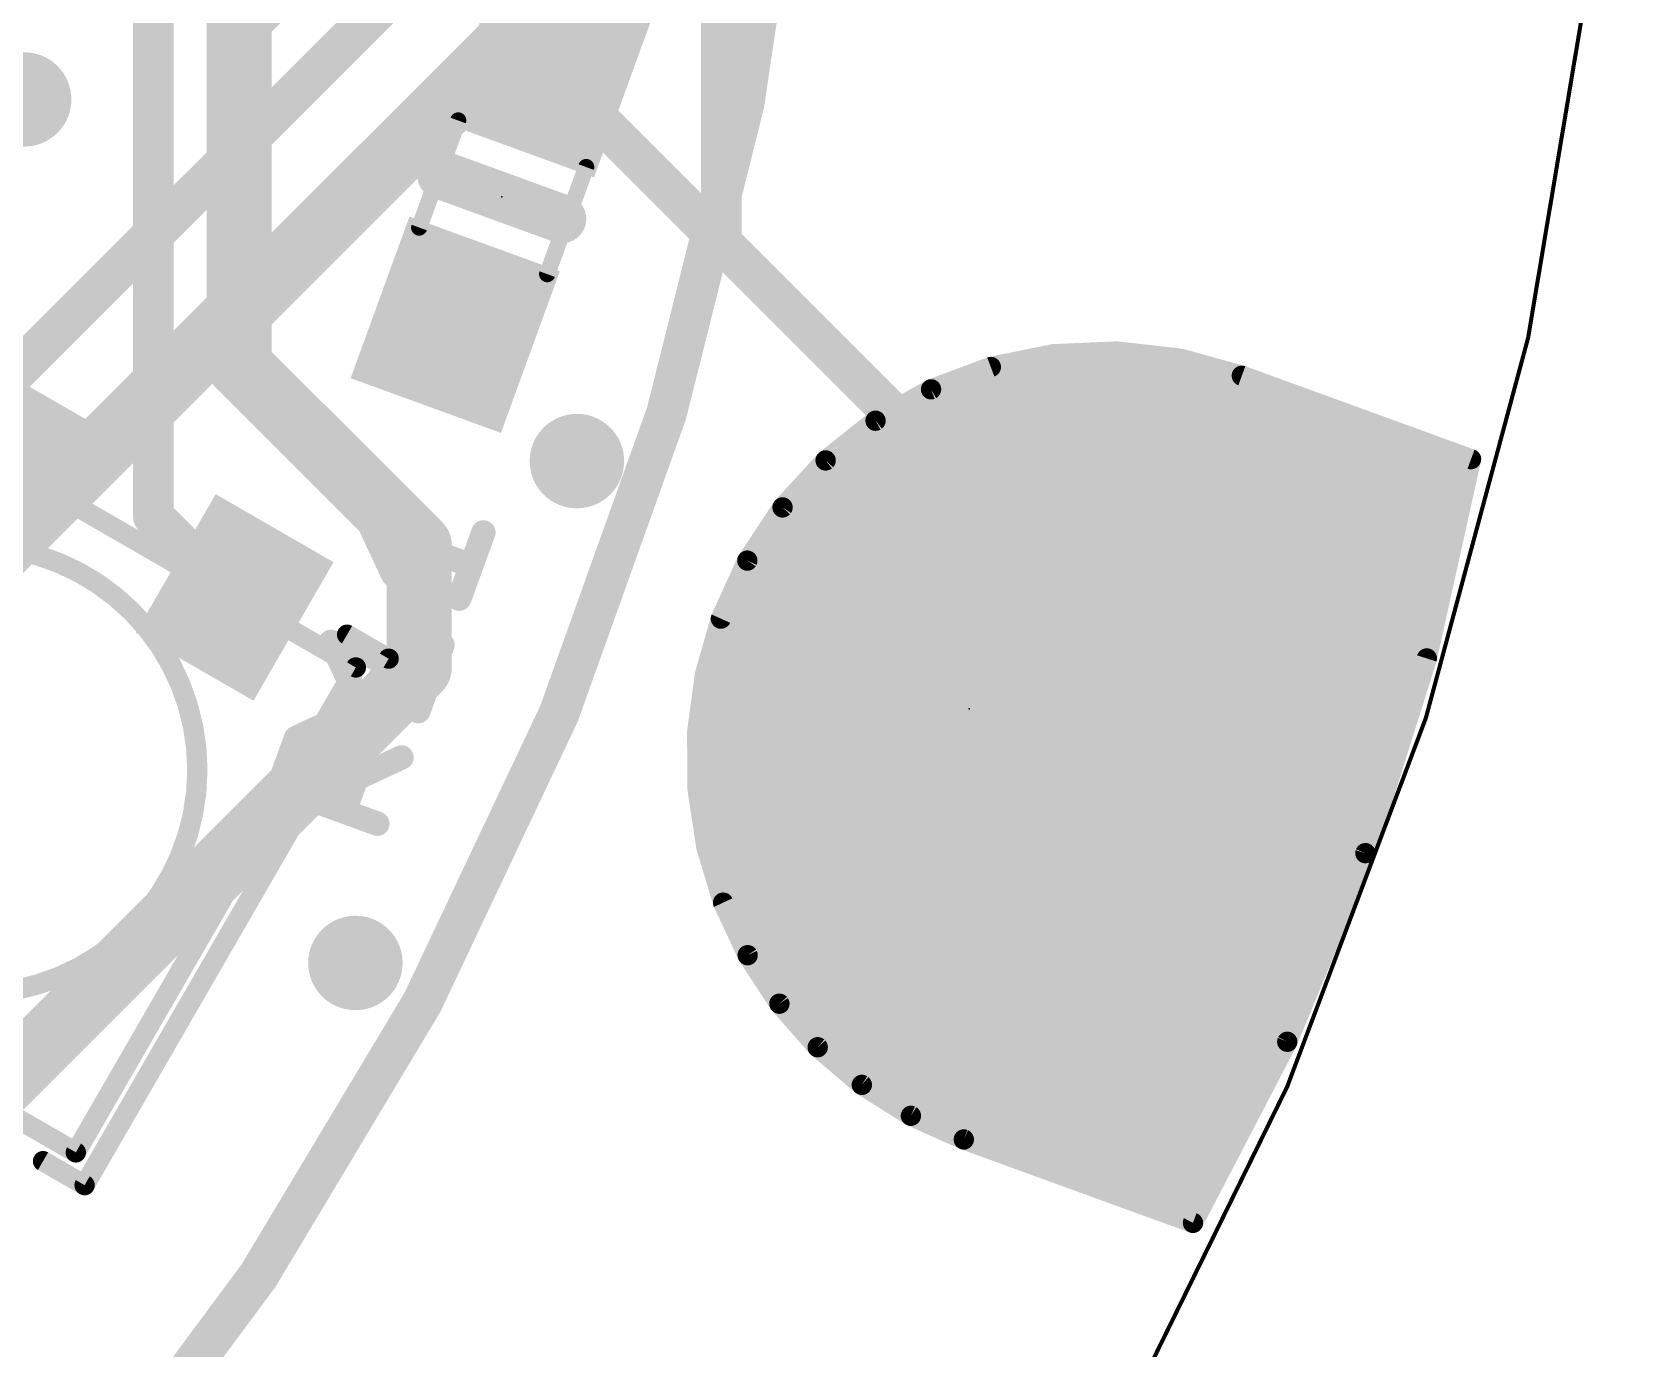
# Model space of a CAD drawing. Extents: x -25.4 to 25.4, y -26.7 to 25.8.
# Drawn here: x 15.48 to 25.42, y -11.74 to -3.51 of the extents above; entities that cross this region are included whole.
import ezdxf

# ---------------------------------------------------------------- set-up
doc = ezdxf.new("R2010")
doc.units = 0
for name, color, linetype in [('1', 12, 'CONTINUOUS'), ('16', 5, 'CONTINUOUS'), ('17', 110, 'CONTINUOUS'), ('18', 110, 'CONTINUOUS'), ('20', 53, 'CONTINUOUS'), ('21', 53, 'CONTINUOUS'), ('23', 53, 'CONTINUOUS'), ('25', 253, 'CONTINUOUS'), ('51', 53, 'CONTINUOUS')]:
    doc.layers.add(name, color=color, linetype=linetype)

# ---------------------------------------------------------------- blocks, each defined once
blk = doc.blocks.new('ROUNDP')
at = {"const_width": 0.5}
blk.add_lwpolyline([(0, -0.25, 1), (0, 0.25, 1), (0, -0.25)], format="xyb", dxfattribs=at)
blk = doc.blocks.new('RECT')
blk.add_solid([(-0.5, -0.5), (0.5, -0.5), (-0.5, 0.5), (0.5, 0.5)])
blk = doc.blocks.new('ROUNDV')
at = {"const_width": 0.5}
blk.add_lwpolyline([(0, -0.25, 1), (0, 0.25, 1), (0, -0.25)], format="xyb", dxfattribs=at)

msp = doc.modelspace()

# ---------------------------------------------------------------- linework, layer by layer
at = {"layer": '1'}
for points, const_width in [([(19.7866, -4.8287), (19.7866, 5.3086)], 0.254), ([(16.2378, -2.0362), (16.2378, -6.542)], 0.254), ([(18.02, -2.1851), (16.7735, -3.4316)], 0.4064), ([(16.7735, -5.5973), (16.7735, -3.4316)], 0.4064), ([(18.7057, -3.7479), (19.7866, -4.8287)], 0.254), ([(19.7866, -4.8287), (21.59, -6.6321)], 0.254), ([(17.8997, -6.7234), (16.7735, -5.5973)], 0.4064), ([(21.8618, -5.53), (21.4713, -5.6094)], 0.127), ([(22.26, -5.5126), (21.8618, -5.53)], 0.127), ([(22.656, -5.5577), (22.26, -5.5126)], 0.127), ([(21.4713, -5.6094), (21.0979, -5.749)], 0.127), ([(21.5767, -5.588), (22.7652, -5.588)], 0.127), ([(23.0401, -5.6642), (22.656, -5.5577)], 0.127), ([(21.189, -5.715), (23.1796, -5.715)], 0.127), ([(24.4722, -6.1855), (23.0401, -5.6642)], 0.127), ([(21.0979, -5.749), (20.751, -5.9453)], 0.127), ([(20.9336, -5.842), (23.5285, -5.842)], 0.127), ([(20.751, -5.9453), (20.4391, -6.1934)], 0.127), ([(20.7212, -5.969), (23.8775, -5.969)], 0.127), ([(20.5616, -6.096), (24.2264, -6.096)], 0.127), ([(20.4391, -6.1934), (20.1698, -6.4873)], 0.127), ([(20.412, -6.223), (24.4639, -6.223)], 0.127), ([(24.196, -7.4313), (24.4722, -6.1855)], 0.127), ([(20.2956, -6.35), (24.4357, -6.35)], 0.127), ([(16.7458, -7.05), (16.2378, -6.542)], 0.254), ([(20.1698, -6.4873), (19.9499, -6.8196)], 0.127), ([(20.1793, -6.477), (24.4076, -6.477)], 0.127), ([(17.8997, -7.4918), (17.8997, -6.7234)], 0.4064), ([(20.0926, -6.604), (24.3794, -6.604)], 0.127), ([(21.59, -6.6321), (21.59, -7.6974)], 0.254), ([(19.9499, -6.8196), (19.7846, -7.1823)], 0.127), ([(20.0085, -6.731), (24.3513, -6.731)], 0.127), ([(19.9324, -6.858), (24.3231, -6.858)], 0.127), ([(19.8745, -6.985), (24.295, -6.985)], 0.127), ([(19.8166, -7.112), (24.2668, -7.112)], 0.127), ([(19.7846, -7.1823), (19.6852, -7.5308)], 0.127), ([(19.7684, -7.239), (24.2386, -7.239)], 0.127), ([(15.3105, -10.081), (17.8997, -7.4918)], 0.4064), ([(19.7322, -7.366), (24.2105, -7.366)], 0.127), ([(19.696, -7.493), (24.1766, -7.493)], 0.127), ([(23.8123, -8.6483), (24.196, -7.4313)], 0.127), ([(19.6852, -7.5308), (19.6365, -7.89)], 0.127), ([(19.6731, -7.62), (24.1365, -7.62)], 0.127), ([(21.59, -7.6974), (21.8134, -7.9207)], 0.254), ([(19.6559, -7.747), (24.0965, -7.747)], 0.127), ([(19.6365, -7.89), (19.6394, -8.2523)], 0.127), ([(19.6387, -7.874), (24.0564, -7.874)], 0.127), ([(19.6374, -8.001), (24.0164, -8.001)], 0.127), ([(19.6384, -8.128), (23.9763, -8.128)], 0.127), ([(19.6394, -8.2523), (19.6938, -8.6106)], 0.127), ([(19.6398, -8.255), (23.9363, -8.255)], 0.127), ([(19.6591, -8.382), (23.8963, -8.382)], 0.127), ([(19.6784, -8.509), (23.8562, -8.509)], 0.127), ([(19.6938, -8.6106), (19.7987, -8.9575)], 0.127), ([(19.7015, -8.636), (23.8162, -8.636)], 0.127), ([(23.324, -9.8272), (23.8123, -8.6483)], 0.127), ([(19.7398, -8.763), (23.7648, -8.763)], 0.127), ([(19.7782, -8.89), (23.7122, -8.89)], 0.127), ([(19.7987, -8.9575), (19.9518, -9.286)], 0.127), ([(19.8264, -9.017), (23.6596, -9.017)], 0.127), ([(19.8856, -9.144), (23.607, -9.144)], 0.127), ([(19.9448, -9.271), (23.5544, -9.271)], 0.127), ([(19.9518, -9.286), (20.1502, -9.5893)], 0.127), ([(20.0251, -9.398), (23.5018, -9.398)], 0.127), ([(20.1081, -9.525), (23.4492, -9.525)], 0.127), ([(20.1502, -9.5893), (20.3896, -9.8613)], 0.127), ([(20.2054, -9.652), (23.3966, -9.652)], 0.127), ([(20.3172, -9.779), (23.3439, -9.779)], 0.127), ([(20.3896, -9.8613), (20.6654, -10.0964)], 0.127), ([(20.4421, -9.906), (23.283, -9.906)], 0.127), ([(22.7347, -10.9591), (23.324, -9.8272)], 0.127), ([(15.3105, -10.081), (14.9958, -10.081)], 0.4064), ([(20.591, -10.033), (23.2169, -10.033)], 0.127), ([(20.6654, -10.0964), (20.9718, -10.2899)], 0.127), ([(20.766, -10.16), (23.1507, -10.16)], 0.127), ([(20.9671, -10.287), (23.0846, -10.287)], 0.127), ([(20.9718, -10.2899), (21.3027, -10.4379)], 0.127), ([(21.2493, -10.414), (23.0185, -10.414)], 0.127), ([(21.3027, -10.4379), (22.7347, -10.9591)], 0.127), ([(21.586, -10.541), (22.9524, -10.541)], 0.127), ([(21.9349, -10.668), (22.8863, -10.668)], 0.127), ([(22.2838, -10.795), (22.8202, -10.795)], 0.127), ([(22.6328, -10.922), (22.7541, -10.922)], 0.127)]:
    msp.add_lwpolyline(points, dxfattribs=dict(at, const_width=const_width))
for points, const_width in [([(0, -20.32, 0.4142), (20.32, 0)], 0.254), ([(16.8751, -3.4316, 1), (16.6719, -3.4316)], 0.2032), ([(16.7017, -3.3597, 1), (16.8453, -3.5034)], 0.2032), ([(18.7506, -3.703, 1), (18.6608, -3.7928)], 0.127), ([(19.8315, -4.7838, 1), (19.7417, -4.8736)], 0.127), ([(19.7231, -4.8287, 1), (19.8501, -4.8287)], 0.127), ([(19.7417, -4.8736, 1), (19.8315, -4.7838)], 0.127), ([(16.8453, -5.5254, 1), (16.7017, -5.6691)], 0.2032), ([(21.8605, -5.4983, 1), (21.8632, -5.5617)], 0.0635), ([(21.8682, -5.5611, 1), (21.8555, -5.4989)], 0.0635), ([(22.2636, -5.4811, 1), (22.2564, -5.5441)], 0.0635), ([(22.2614, -5.5443, 1), (22.2586, -5.4809)], 0.0635), ([(16.6719, -5.5973, 1), (16.8751, -5.5973)], 0.2032), ([(21.4649, -5.5783, 1), (21.4776, -5.6406)], 0.0635), ([(21.4824, -5.6392, 1), (21.4601, -5.5797)], 0.0635), ([(21.5767, -5.5563, 1), (21.5767, -5.6197)], 0.0635), ([(22.6645, -5.5271, 1), (22.6476, -5.5883)], 0.0635), ([(22.6524, -5.5893, 1), (22.6596, -5.5262)], 0.0635), ([(22.7652, -5.6197, 1), (22.7652, -5.5563)], 0.0635), ([(21.189, -5.6833, 1), (21.189, -5.7467)], 0.0635), ([(23.051, -5.6344, 1), (23.0293, -5.6941)], 0.0635), ([(23.0316, -5.6948, 1), (23.0486, -5.6336)], 0.0635), ([(23.1796, -5.7467, 1), (23.1796, -5.6833)], 0.0635), ([(21.0868, -5.7193, 1), (21.1091, -5.7788)], 0.0635), ([(21.1136, -5.7767, 1), (21.0823, -5.7214)], 0.0635), ([(20.9336, -5.8103, 1), (20.9336, -5.8738)], 0.0635), ([(23.5285, -5.8738, 1), (23.5285, -5.8103)], 0.0635), ([(20.7212, -5.9373, 1), (20.7212, -6.0008)], 0.0635), ([(20.7354, -5.9177, 1), (20.7667, -5.9729)], 0.0635), ([(20.7708, -5.9701, 1), (20.7313, -5.9204)], 0.0635), ([(23.8775, -6.0008, 1), (23.8775, -5.9373)], 0.0635), ([(20.5616, -6.0643, 1), (20.5616, -6.1277)], 0.0635), ([(24.2264, -6.1277, 1), (24.2264, -6.0643)], 0.0635), ([(20.412, -6.1913, 1), (20.412, -6.2547)], 0.0635), ([(20.4193, -6.1686, 1), (20.4589, -6.2183)], 0.0635), ([(20.4625, -6.2149, 1), (20.4157, -6.172)], 0.0635), ([(24.5032, -6.1923, 1), (24.4412, -6.1786)], 0.0635), ([(24.4614, -6.2153, 1), (24.4831, -6.1556)], 0.0635), ([(24.4639, -6.2547, 1), (24.4639, -6.1913)], 0.0635), ([(20.2956, -6.3183, 1), (20.2956, -6.3818)], 0.0635), ([(24.4357, -6.3818, 1), (24.4357, -6.3183)], 0.0635), ([(16.2827, -6.4971, 1), (16.1929, -6.5869)], 0.127), ([(20.1464, -6.4658, 1), (20.1932, -6.5087)], 0.0635), ([(20.1963, -6.5048, 1), (20.1434, -6.4697)], 0.0635), ([(20.1793, -6.4453, 1), (20.1793, -6.5088)], 0.0635), ([(24.4076, -6.5088, 1), (24.4076, -6.4453)], 0.0635), ([(16.1743, -6.542, 1), (16.3013, -6.542)], 0.127), ([(18.0013, -6.7234, 1), (17.7981, -6.7234)], 0.2032), ([(17.8278, -6.7953, 1), (17.9715, -6.6516)], 0.2032), ([(20.0926, -6.5723, 1), (20.0926, -6.6357)], 0.0635), ([(21.6535, -6.6321, 1), (21.5265, -6.6321)], 0.127), ([(21.5451, -6.677, 1), (21.6349, -6.5872)], 0.127), ([(24.3794, -6.6357, 1), (24.3794, -6.5723)], 0.0635), ([(19.9787, -6.8328, 1), (19.921, -6.8065)], 0.0635), ([(20.0085, -6.6993, 1), (20.0085, -6.7628)], 0.0635), ([(24.3513, -6.7628, 1), (24.3513, -6.6993)], 0.0635), ([(19.9324, -6.8263, 1), (19.9324, -6.8898)], 0.0635), ([(19.9234, -6.8021, 1), (19.9763, -6.8372)], 0.0635), ([(24.3231, -6.8898, 1), (24.3231, -6.8263)], 0.0635), ([(16.7009, -7.0949, 1), (16.7907, -7.0051)], 0.127), ([(19.8745, -6.9533, 1), (19.8745, -7.0168)], 0.0635), ([(24.295, -7.0168, 1), (24.295, -6.9533)], 0.0635), ([(19.8166, -7.0803, 1), (19.8166, -7.1437)], 0.0635), ([(24.2668, -7.1437, 1), (24.2668, -7.0803)], 0.0635), ([(19.7557, -7.1692, 1), (19.8135, -7.1955)], 0.0635), ([(19.8151, -7.191, 1), (19.754, -7.1736)], 0.0635), ([(19.7684, -7.2073, 1), (19.7684, -7.2708)], 0.0635), ([(24.2386, -7.2708, 1), (24.2386, -7.2073)], 0.0635), ([(17.9715, -7.5637, 1), (17.8278, -7.42)], 0.2032), ([(19.7322, -7.3343, 1), (19.7322, -7.3978)], 0.0635), ([(24.2105, -7.3978, 1), (24.2105, -7.3343)], 0.0635), ([(17.7981, -7.4918, 1), (18.0013, -7.4918)], 0.2032), ([(19.696, -7.4613, 1), (19.696, -7.5248)], 0.0635), ([(24.165, -7.4244, 1), (24.227, -7.4382)], 0.0635), ([(24.2263, -7.4408, 1), (24.1657, -7.4217)], 0.0635), ([(24.1766, -7.5248, 1), (24.1766, -7.4613)], 0.0635), ([(19.6731, -7.5883, 1), (19.6731, -7.6517)], 0.0635), ([(19.6547, -7.5221, 1), (19.7158, -7.5395)], 0.0635), ([(19.7167, -7.5351, 1), (19.6538, -7.5266)], 0.0635), ([(24.1365, -7.6517, 1), (24.1365, -7.5883)], 0.0635), ([(21.6349, -7.6525, 1), (21.5451, -7.7423)], 0.127), ([(21.5265, -7.6974, 1), (21.6535, -7.6974)], 0.127), ([(19.6559, -7.7153, 1), (19.6559, -7.7788)], 0.0635), ([(24.0965, -7.7788, 1), (24.0965, -7.7153)], 0.0635), ([(19.6682, -7.8897, 1), (19.6047, -7.8902)], 0.0635), ([(19.605, -7.8857, 1), (19.668, -7.8942)], 0.0635), ([(19.6387, -7.8423, 1), (19.6387, -7.9058)], 0.0635), ([(21.7685, -7.9656, 1), (21.8583, -7.8758)], 0.127), ([(24.0564, -7.9058, 1), (24.0564, -7.8423)], 0.0635), ([(19.6374, -7.9693, 1), (19.6374, -8.0328)], 0.0635), ([(24.0164, -8.0328, 1), (24.0164, -7.9693)], 0.0635), ([(19.6384, -8.0962, 1), (19.6384, -8.1598)], 0.0635), ([(23.9763, -8.1598, 1), (23.9763, -8.0962)], 0.0635), ([(19.6708, -8.2476, 1), (19.608, -8.2571)], 0.0635), ([(19.6076, -8.2526, 1), (19.6711, -8.2521)], 0.0635), ([(19.6398, -8.2233, 1), (19.6398, -8.2868)], 0.0635), ([(23.9363, -8.2868, 1), (23.9363, -8.2233)], 0.0635), ([(19.6591, -8.3502, 1), (19.6591, -8.4138)], 0.0635), ([(23.8963, -8.4138, 1), (23.8963, -8.3502)], 0.0635), ([(19.6784, -8.4772, 1), (19.6784, -8.5408)], 0.0635), ([(23.8562, -8.5408, 1), (23.8562, -8.4772)], 0.0635), ([(19.7242, -8.6015, 1), (19.6634, -8.6198)], 0.0635), ([(19.6624, -8.6154, 1), (19.7252, -8.6059)], 0.0635), ([(19.7015, -8.6043, 1), (19.7015, -8.6678)], 0.0635), ([(23.782, -8.6387, 1), (23.8426, -8.6578)], 0.0635), ([(23.8416, -8.6604, 1), (23.783, -8.6361)], 0.0635), ([(23.8162, -8.6678, 1), (23.8162, -8.6043)], 0.0635), ([(19.7398, -8.7312, 1), (19.7398, -8.7948)], 0.0635), ([(23.7648, -8.7948, 1), (23.7648, -8.7312)], 0.0635), ([(19.7782, -8.8582, 1), (19.7782, -8.9218)], 0.0635), ([(23.7122, -8.9218, 1), (23.7122, -8.8582)], 0.0635), ([(19.8274, -8.9441, 1), (19.7699, -8.971)], 0.0635), ([(19.7683, -8.9667, 1), (19.829, -8.9484)], 0.0635), ([(19.8264, -8.9853, 1), (19.8264, -9.0488)], 0.0635), ([(23.6596, -9.0488, 1), (23.6596, -8.9853)], 0.0635), ([(19.8856, -9.1122, 1), (19.8856, -9.1758)], 0.0635), ([(23.607, -9.1758, 1), (23.607, -9.1122)], 0.0635), ([(19.9448, -9.2393, 1), (19.9448, -9.3028)], 0.0635), ([(19.9784, -9.2686, 1), (19.9252, -9.3034)], 0.0635), ([(19.923, -9.2994, 1), (19.9806, -9.2726)], 0.0635), ([(23.5544, -9.3028, 1), (23.5544, -9.2393)], 0.0635), ([(20.0251, -9.3662, 1), (20.0251, -9.4298)], 0.0635), ([(23.5018, -9.4298, 1), (23.5018, -9.3662)], 0.0635), ([(20.1081, -9.4932, 1), (20.1081, -9.5568)], 0.0635), ([(20.174, -9.5683, 1), (20.1263, -9.6103)], 0.0635), ([(20.1236, -9.6067, 1), (20.1767, -9.5719)], 0.0635), ([(23.4492, -9.5568, 1), (23.4492, -9.4932)], 0.0635), ([(20.2054, -9.6203, 1), (20.2054, -9.6838)], 0.0635), ([(23.3966, -9.6838, 1), (23.3966, -9.6203)], 0.0635), ([(20.3172, -9.7472, 1), (20.3172, -9.8108)], 0.0635), ([(23.3439, -9.8108, 1), (23.3439, -9.7472)], 0.0635), ([(20.4102, -9.8371, 1), (20.369, -9.8855)], 0.0635), ([(20.3658, -9.8823, 1), (20.4135, -9.8403)], 0.0635), ([(20.4421, -9.8742, 1), (20.4421, -9.9378)], 0.0635), ([(23.283, -9.9378, 1), (23.283, -9.8742)], 0.0635), ([(23.2946, -9.8151, 1), (23.3533, -9.8394)], 0.0635), ([(23.3521, -9.8419, 1), (23.2958, -9.8126)], 0.0635), ([(15.2386, -10.0092, 1), (15.3823, -10.1529)], 0.2032), ([(15.3105, -10.1826, 1), (15.3105, -9.9794)], 0.2032), ([(20.591, -10.0013, 1), (20.591, -10.0648)], 0.0635), ([(20.6823, -10.0696, 1), (20.6484, -10.1233)], 0.0635), ([(20.6448, -10.1206, 1), (20.686, -10.0723)], 0.0635), ([(23.2169, -10.0648, 1), (23.2169, -10.0013)], 0.0635), ([(20.766, -10.1282, 1), (20.766, -10.1918)], 0.0635), ([(23.1507, -10.1918, 1), (23.1507, -10.1282)], 0.0635), ([(20.9671, -10.2553, 1), (20.9671, -10.3188)], 0.0635), ([(20.9848, -10.261, 1), (20.9589, -10.3189)], 0.0635), ([(20.9549, -10.3168, 1), (20.9888, -10.2631)], 0.0635), ([(23.0846, -10.3188, 1), (23.0846, -10.2553)], 0.0635), ([(21.2493, -10.3822, 1), (21.2493, -10.4458)], 0.0635), ([(21.3135, -10.408, 1), (21.2918, -10.4677)], 0.0635), ([(21.2897, -10.4669, 1), (21.3156, -10.4089)], 0.0635), ([(23.0185, -10.4458, 1), (23.0185, -10.3822)], 0.0635), ([(21.586, -10.5092, 1), (21.586, -10.5728)], 0.0635), ([(22.9524, -10.5728, 1), (22.9524, -10.5092)], 0.0635), ([(21.9349, -10.6363, 1), (21.9349, -10.6998)], 0.0635), ([(22.8863, -10.6998, 1), (22.8863, -10.6363)], 0.0635), ([(22.2838, -10.7632, 1), (22.2838, -10.8268)], 0.0635), ([(22.8202, -10.8268, 1), (22.8202, -10.7632)], 0.0635), ([(22.6328, -10.8902, 1), (22.6328, -10.9538)], 0.0635), ([(22.7066, -10.9445, 1), (22.7629, -10.9738)], 0.0635), ([(22.7239, -10.9889, 1), (22.7456, -10.9293)], 0.0635), ([(22.7541, -10.9538, 1), (22.7541, -10.8902)], 0.0635)]:
    msp.add_lwpolyline(points, format="xyb", dxfattribs=dict(at, const_width=const_width))
at = {"layer": '16'}
for points, const_width in [([(0, -20.32, 0.4142), (20.32, 0)], 0.254), ([(18.5503, -3.6278, 1), (18.4067, -3.4842)], 0.2032), ([(18.3769, -3.556, 1), (18.5801, -3.556)], 0.2032), ([(21.8605, -5.4983, 1), (21.8632, -5.5617)], 0.0635), ([(21.8682, -5.5611, 1), (21.8555, -5.4989)], 0.0635), ([(22.2636, -5.4811, 1), (22.2564, -5.5441)], 0.0635), ([(22.2614, -5.5443, 1), (22.2586, -5.4809)], 0.0635), ([(21.4649, -5.5783, 1), (21.4776, -5.6406)], 0.0635), ([(21.4824, -5.6392, 1), (21.4601, -5.5797)], 0.0635), ([(21.5767, -5.5563, 1), (21.5767, -5.6197)], 0.0635), ([(22.6645, -5.5271, 1), (22.6476, -5.5883)], 0.0635), ([(22.6524, -5.5893, 1), (22.6596, -5.5262)], 0.0635), ([(22.7652, -5.6197, 1), (22.7652, -5.5563)], 0.0635), ([(21.189, -5.6833, 1), (21.189, -5.7467)], 0.0635), ([(23.051, -5.6344, 1), (23.0293, -5.6941)], 0.0635), ([(23.0316, -5.6948, 1), (23.0486, -5.6336)], 0.0635), ([(23.1796, -5.7467, 1), (23.1796, -5.6833)], 0.0635), ([(21.0868, -5.7193, 1), (21.1091, -5.7788)], 0.0635), ([(21.1136, -5.7767, 1), (21.0823, -5.7214)], 0.0635), ([(20.9336, -5.8103, 1), (20.9336, -5.8738)], 0.0635), ([(23.5285, -5.8738, 1), (23.5285, -5.8103)], 0.0635), ([(20.7212, -5.9373, 1), (20.7212, -6.0008)], 0.0635), ([(20.7354, -5.9177, 1), (20.7667, -5.9729)], 0.0635), ([(20.7708, -5.9701, 1), (20.7313, -5.9204)], 0.0635), ([(23.8775, -6.0008, 1), (23.8775, -5.9373)], 0.0635), ([(20.5616, -6.0643, 1), (20.5616, -6.1277)], 0.0635), ([(24.2264, -6.1277, 1), (24.2264, -6.0643)], 0.0635), ([(20.412, -6.1913, 1), (20.412, -6.2547)], 0.0635), ([(20.4193, -6.1686, 1), (20.4589, -6.2183)], 0.0635), ([(20.4625, -6.2149, 1), (20.4157, -6.172)], 0.0635), ([(24.5032, -6.1923, 1), (24.4412, -6.1786)], 0.0635), ([(24.4614, -6.2153, 1), (24.4831, -6.1556)], 0.0635), ([(24.4639, -6.2547, 1), (24.4639, -6.1913)], 0.0635), ([(20.2956, -6.3183, 1), (20.2956, -6.3818)], 0.0635), ([(24.4357, -6.3818, 1), (24.4357, -6.3183)], 0.0635), ([(20.1464, -6.4658, 1), (20.1932, -6.5087)], 0.0635), ([(20.1963, -6.5048, 1), (20.1434, -6.4697)], 0.0635), ([(20.1793, -6.4453, 1), (20.1793, -6.5088)], 0.0635), ([(24.4076, -6.5088, 1), (24.4076, -6.4453)], 0.0635), ([(20.0926, -6.5723, 1), (20.0926, -6.6357)], 0.0635), ([(24.3794, -6.6357, 1), (24.3794, -6.5723)], 0.0635), ([(19.9787, -6.8328, 1), (19.921, -6.8065)], 0.0635), ([(20.0085, -6.6993, 1), (20.0085, -6.7628)], 0.0635), ([(24.3513, -6.7628, 1), (24.3513, -6.6993)], 0.0635), ([(19.9324, -6.8263, 1), (19.9324, -6.8898)], 0.0635), ([(19.9234, -6.8021, 1), (19.9763, -6.8372)], 0.0635), ([(24.3231, -6.8898, 1), (24.3231, -6.8263)], 0.0635), ([(19.8745, -6.9533, 1), (19.8745, -7.0168)], 0.0635), ([(24.295, -7.0168, 1), (24.295, -6.9533)], 0.0635), ([(19.8166, -7.0803, 1), (19.8166, -7.1437)], 0.0635), ([(24.2668, -7.1437, 1), (24.2668, -7.0803)], 0.0635), ([(19.7557, -7.1692, 1), (19.8135, -7.1955)], 0.0635), ([(19.8151, -7.191, 1), (19.754, -7.1736)], 0.0635), ([(19.7684, -7.2073, 1), (19.7684, -7.2708)], 0.0635), ([(24.2386, -7.2708, 1), (24.2386, -7.2073)], 0.0635), ([(19.7322, -7.3343, 1), (19.7322, -7.3978)], 0.0635), ([(24.2105, -7.3978, 1), (24.2105, -7.3343)], 0.0635), ([(19.696, -7.4613, 1), (19.696, -7.5248)], 0.0635), ([(24.165, -7.4244, 1), (24.227, -7.4382)], 0.0635), ([(24.2263, -7.4408, 1), (24.1657, -7.4217)], 0.0635), ([(24.1766, -7.5248, 1), (24.1766, -7.4613)], 0.0635), ([(19.6731, -7.5883, 1), (19.6731, -7.6517)], 0.0635), ([(19.6547, -7.5221, 1), (19.7158, -7.5395)], 0.0635), ([(19.7167, -7.5351, 1), (19.6538, -7.5266)], 0.0635), ([(24.1365, -7.6517, 1), (24.1365, -7.5883)], 0.0635), ([(19.6559, -7.7153, 1), (19.6559, -7.7788)], 0.0635), ([(24.0965, -7.7788, 1), (24.0965, -7.7153)], 0.0635), ([(19.6682, -7.8897, 1), (19.6047, -7.8902)], 0.0635), ([(19.605, -7.8857, 1), (19.668, -7.8942)], 0.0635), ([(19.6387, -7.8423, 1), (19.6387, -7.9058)], 0.0635), ([(24.0564, -7.9058, 1), (24.0564, -7.8423)], 0.0635), ([(19.6374, -7.9693, 1), (19.6374, -8.0328)], 0.0635), ([(24.0164, -8.0328, 1), (24.0164, -7.9693)], 0.0635), ([(19.6384, -8.0962, 1), (19.6384, -8.1598)], 0.0635), ([(23.9763, -8.1598, 1), (23.9763, -8.0962)], 0.0635), ([(19.6708, -8.2476, 1), (19.608, -8.2571)], 0.0635), ([(19.6076, -8.2526, 1), (19.6711, -8.2521)], 0.0635), ([(19.6398, -8.2233, 1), (19.6398, -8.2868)], 0.0635), ([(23.9363, -8.2868, 1), (23.9363, -8.2233)], 0.0635), ([(19.6591, -8.3502, 1), (19.6591, -8.4138)], 0.0635), ([(23.8963, -8.4138, 1), (23.8963, -8.3502)], 0.0635), ([(19.6784, -8.4772, 1), (19.6784, -8.5408)], 0.0635), ([(23.8562, -8.5408, 1), (23.8562, -8.4772)], 0.0635), ([(19.7242, -8.6015, 1), (19.6634, -8.6198)], 0.0635), ([(19.6624, -8.6154, 1), (19.7252, -8.6059)], 0.0635), ([(19.7015, -8.6043, 1), (19.7015, -8.6678)], 0.0635), ([(23.782, -8.6387, 1), (23.8426, -8.6578)], 0.0635), ([(23.8416, -8.6604, 1), (23.783, -8.6361)], 0.0635), ([(23.8162, -8.6678, 1), (23.8162, -8.6043)], 0.0635), ([(19.7398, -8.7312, 1), (19.7398, -8.7948)], 0.0635), ([(23.7648, -8.7948, 1), (23.7648, -8.7312)], 0.0635), ([(19.7782, -8.8582, 1), (19.7782, -8.9218)], 0.0635), ([(23.7122, -8.9218, 1), (23.7122, -8.8582)], 0.0635), ([(19.8274, -8.9441, 1), (19.7699, -8.971)], 0.0635), ([(19.7683, -8.9667, 1), (19.829, -8.9484)], 0.0635), ([(19.8264, -8.9853, 1), (19.8264, -9.0488)], 0.0635), ([(23.6596, -9.0488, 1), (23.6596, -8.9853)], 0.0635), ([(19.8856, -9.1122, 1), (19.8856, -9.1758)], 0.0635), ([(23.607, -9.1758, 1), (23.607, -9.1122)], 0.0635), ([(19.9448, -9.2393, 1), (19.9448, -9.3028)], 0.0635), ([(19.9784, -9.2686, 1), (19.9252, -9.3034)], 0.0635), ([(19.923, -9.2994, 1), (19.9806, -9.2726)], 0.0635), ([(23.5544, -9.3028, 1), (23.5544, -9.2393)], 0.0635), ([(20.0251, -9.3662, 1), (20.0251, -9.4298)], 0.0635), ([(23.5018, -9.4298, 1), (23.5018, -9.3662)], 0.0635), ([(20.1081, -9.4932, 1), (20.1081, -9.5568)], 0.0635), ([(20.174, -9.5683, 1), (20.1263, -9.6103)], 0.0635), ([(20.1236, -9.6067, 1), (20.1767, -9.5719)], 0.0635), ([(23.4492, -9.5568, 1), (23.4492, -9.4932)], 0.0635), ([(20.2054, -9.6203, 1), (20.2054, -9.6838)], 0.0635), ([(23.3966, -9.6838, 1), (23.3966, -9.6203)], 0.0635), ([(20.3172, -9.7472, 1), (20.3172, -9.8108)], 0.0635), ([(23.3439, -9.8108, 1), (23.3439, -9.7472)], 0.0635), ([(20.4102, -9.8371, 1), (20.369, -9.8855)], 0.0635), ([(20.3658, -9.8823, 1), (20.4135, -9.8403)], 0.0635), ([(20.4421, -9.8742, 1), (20.4421, -9.9378)], 0.0635), ([(23.283, -9.9378, 1), (23.283, -9.8742)], 0.0635), ([(23.2946, -9.8151, 1), (23.3533, -9.8394)], 0.0635), ([(23.3521, -9.8419, 1), (23.2958, -9.8126)], 0.0635), ([(20.591, -10.0013, 1), (20.591, -10.0648)], 0.0635), ([(20.6823, -10.0696, 1), (20.6484, -10.1233)], 0.0635), ([(20.6448, -10.1206, 1), (20.686, -10.0723)], 0.0635), ([(23.2169, -10.0648, 1), (23.2169, -10.0013)], 0.0635), ([(20.766, -10.1282, 1), (20.766, -10.1918)], 0.0635), ([(23.1507, -10.1918, 1), (23.1507, -10.1282)], 0.0635), ([(20.9671, -10.2553, 1), (20.9671, -10.3188)], 0.0635), ([(20.9848, -10.261, 1), (20.9589, -10.3189)], 0.0635), ([(20.9549, -10.3168, 1), (20.9888, -10.2631)], 0.0635), ([(23.0846, -10.3188, 1), (23.0846, -10.2553)], 0.0635), ([(21.2493, -10.3822, 1), (21.2493, -10.4458)], 0.0635), ([(21.3135, -10.408, 1), (21.2918, -10.4677)], 0.0635), ([(21.2897, -10.4669, 1), (21.3156, -10.4089)], 0.0635), ([(23.0185, -10.4458, 1), (23.0185, -10.3822)], 0.0635), ([(21.586, -10.5092, 1), (21.586, -10.5728)], 0.0635), ([(22.9524, -10.5728, 1), (22.9524, -10.5092)], 0.0635), ([(21.9349, -10.6363, 1), (21.9349, -10.6998)], 0.0635), ([(22.8863, -10.6998, 1), (22.8863, -10.6363)], 0.0635), ([(22.2838, -10.7632, 1), (22.2838, -10.8268)], 0.0635), ([(22.8202, -10.8268, 1), (22.8202, -10.7632)], 0.0635), ([(22.6328, -10.8902, 1), (22.6328, -10.9538)], 0.0635), ([(22.7066, -10.9445, 1), (22.7629, -10.9738)], 0.0635), ([(22.7239, -10.9889, 1), (22.7456, -10.9293)], 0.0635), ([(22.7541, -10.9538, 1), (22.7541, -10.8902)], 0.0635)]:
    msp.add_lwpolyline(points, format="xyb", dxfattribs=dict(at, const_width=const_width))
for points, const_width in [([(18.4785, -3.556), (18.4785, -0.254)], 0.4064), ([(17.6848, -3.3338), (9.8679, -11.1506)], 0.254), ([(10.9855, -11.049), (18.4785, -3.556)], 0.4064), ([(21.8618, -5.53), (21.4713, -5.6094)], 0.127), ([(22.26, -5.5126), (21.8618, -5.53)], 0.127), ([(22.656, -5.5577), (22.26, -5.5126)], 0.127), ([(21.4713, -5.6094), (21.0979, -5.749)], 0.127), ([(21.5767, -5.588), (22.7652, -5.588)], 0.127), ([(23.0401, -5.6642), (22.656, -5.5577)], 0.127), ([(21.189, -5.715), (23.1796, -5.715)], 0.127), ([(24.4722, -6.1855), (23.0401, -5.6642)], 0.127), ([(21.0979, -5.749), (20.751, -5.9453)], 0.127), ([(20.9336, -5.842), (23.5285, -5.842)], 0.127), ([(20.751, -5.9453), (20.4391, -6.1934)], 0.127), ([(20.7212, -5.969), (23.8775, -5.969)], 0.127), ([(20.5616, -6.096), (24.2264, -6.096)], 0.127), ([(20.4391, -6.1934), (20.1698, -6.4873)], 0.127), ([(20.412, -6.223), (24.4639, -6.223)], 0.127), ([(24.196, -7.4313), (24.4722, -6.1855)], 0.127), ([(20.2956, -6.35), (24.4357, -6.35)], 0.127), ([(20.1698, -6.4873), (19.9499, -6.8196)], 0.127), ([(20.1793, -6.477), (24.4076, -6.477)], 0.127), ([(20.0926, -6.604), (24.3794, -6.604)], 0.127), ([(19.9499, -6.8196), (19.7846, -7.1823)], 0.127), ([(20.0085, -6.731), (24.3513, -6.731)], 0.127), ([(19.9324, -6.858), (24.3231, -6.858)], 0.127), ([(19.8745, -6.985), (24.295, -6.985)], 0.127), ([(19.8166, -7.112), (24.2668, -7.112)], 0.127), ([(19.7846, -7.1823), (19.6852, -7.5308)], 0.127), ([(19.7684, -7.239), (24.2386, -7.239)], 0.127), ([(19.7322, -7.366), (24.2105, -7.366)], 0.127), ([(19.696, -7.493), (24.1766, -7.493)], 0.127), ([(23.8123, -8.6483), (24.196, -7.4313)], 0.127), ([(19.6852, -7.5308), (19.6365, -7.89)], 0.127), ([(19.6731, -7.62), (24.1365, -7.62)], 0.127), ([(19.6559, -7.747), (24.0965, -7.747)], 0.127), ([(19.6365, -7.89), (19.6394, -8.2523)], 0.127), ([(19.6387, -7.874), (24.0564, -7.874)], 0.127), ([(19.6374, -8.001), (24.0164, -8.001)], 0.127), ([(19.6384, -8.128), (23.9763, -8.128)], 0.127), ([(19.6394, -8.2523), (19.6938, -8.6106)], 0.127), ([(19.6398, -8.255), (23.9363, -8.255)], 0.127), ([(19.6591, -8.382), (23.8963, -8.382)], 0.127), ([(19.6784, -8.509), (23.8562, -8.509)], 0.127), ([(19.6938, -8.6106), (19.7987, -8.9575)], 0.127), ([(19.7015, -8.636), (23.8162, -8.636)], 0.127), ([(23.324, -9.8272), (23.8123, -8.6483)], 0.127), ([(19.7398, -8.763), (23.7648, -8.763)], 0.127), ([(19.7782, -8.89), (23.7122, -8.89)], 0.127), ([(19.7987, -8.9575), (19.9518, -9.286)], 0.127), ([(19.8264, -9.017), (23.6596, -9.017)], 0.127), ([(19.8856, -9.144), (23.607, -9.144)], 0.127), ([(19.9448, -9.271), (23.5544, -9.271)], 0.127), ([(19.9518, -9.286), (20.1502, -9.5893)], 0.127), ([(20.0251, -9.398), (23.5018, -9.398)], 0.127), ([(20.1081, -9.525), (23.4492, -9.525)], 0.127), ([(20.1502, -9.5893), (20.3896, -9.8613)], 0.127), ([(20.2054, -9.652), (23.3966, -9.652)], 0.127), ([(20.3172, -9.779), (23.3439, -9.779)], 0.127), ([(20.3896, -9.8613), (20.6654, -10.0964)], 0.127), ([(20.4421, -9.906), (23.283, -9.906)], 0.127), ([(22.7347, -10.9591), (23.324, -9.8272)], 0.127), ([(20.591, -10.033), (23.2169, -10.033)], 0.127), ([(20.6654, -10.0964), (20.9718, -10.2899)], 0.127), ([(20.766, -10.16), (23.1507, -10.16)], 0.127), ([(20.9671, -10.287), (23.0846, -10.287)], 0.127), ([(20.9718, -10.2899), (21.3027, -10.4379)], 0.127), ([(21.2493, -10.414), (23.0185, -10.414)], 0.127), ([(21.3027, -10.4379), (22.7347, -10.9591)], 0.127), ([(21.586, -10.541), (22.9524, -10.541)], 0.127), ([(21.9349, -10.668), (22.8863, -10.668)], 0.127), ([(22.2838, -10.795), (22.8202, -10.795)], 0.127), ([(22.6328, -10.922), (22.7541, -10.922)], 0.127)]:
    msp.add_lwpolyline(points, dxfattribs=dict(at, const_width=const_width))
at = {"layer": '20', "const_width": 0.0254}
msp.add_lwpolyline([(-3.4925, 25.146, 14.4823), (3.4925, 25.146)], format="xyb", dxfattribs=at)
at = {"layer": '21'}
for points, const_width in [([(18.7909, -4.6834), (18.0391, -4.4098)], 0.3048), ([(17.7084, -7.4325), (17.4486, -7.2826)], 0.127), ([(15.8084, -10.7234), (17.7084, -7.4325)], 0.127), ([(15.5486, -10.5734), (15.8084, -10.7234)], 0.127)]:
    msp.add_lwpolyline(points, dxfattribs=dict(at, const_width=const_width))
for points, const_width in [([(18.0652, -4.3382, 1), (18.0131, -4.4814)], 0.1524), ([(18.7648, -4.755, 1), (18.8169, -4.6118)], 0.1524), ([(17.4645, -7.2551, 1), (17.4328, -7.31)], 0.0635), ([(17.7359, -7.4484, 1), (17.681, -7.4167)], 0.0635), ([(17.6926, -7.46, 1), (17.7243, -7.4051)], 0.0635), ([(15.5645, -10.546, 1), (15.5328, -10.6009)], 0.0635), ([(15.781, -10.7076, 1), (15.8359, -10.7393)], 0.0635), ([(15.7926, -10.7509, 1), (15.8243, -10.696)], 0.0635)]:
    msp.add_lwpolyline(points, format="xyb", dxfattribs=dict(at, const_width=const_width))
at = {"layer": '23'}
for p in [(18.415, -4.5466), (21.336, -7.747)]:
    msp.add_point(p, dxfattribs=at)
at = {"layer": '25', "const_width": 0.0762}
for points in [[(17.6386, -6.6083, 1), (17.5695, -6.6405)], [(17.6171, -6.5886, 1), (17.591, -6.6602)], [(18.3363, -6.6565, 1), (18.2647, -6.6304)], [(17.7012, -6.9229, 1), (17.7703, -6.8907)], [(18.2121, -6.8863, 1), (18.2382, -6.8147)], [(18.114, -7.0445, 1), (18.1856, -7.0706)], [(17.3826, -7.3116, 1), (17.3136, -7.3438)], [(17.3611, -7.2919, 1), (17.3351, -7.3635)], [(18.0803, -7.3598, 1), (18.0087, -7.3337)], [(17.4452, -7.6262, 1), (17.5143, -7.594)], [(17.9562, -7.5896, 1), (17.9822, -7.518)], [(17.858, -7.7478, 1), (17.9296, -7.7739)], [(17.1137, -7.893, 1), (17.1459, -7.962)], [(17.1656, -7.9405, 1), (17.094, -7.9145)], [(17.284, -7.8258, 1), (17.258, -7.8975)], [(17.2871, -7.8962, 1), (17.2549, -7.8271)], [(17.5126, -7.9209, 1), (17.4435, -7.9531)], [(17.465, -7.9728, 1), (17.4911, -7.9012)], [(17.5797, -8.0912, 1), (17.5081, -8.0652)], [(17.5093, -8.0943, 1), (17.5784, -8.0621)], [(17.8047, -8.0846, 1), (17.7725, -8.0155)], [(17.4901, -8.1472, 1), (17.5223, -8.2162)], [(17.0298, -8.2022, 1), (17.0037, -8.2738)], [(16.981, -8.225, 1), (17.0526, -8.2511)], [(17.395, -8.3757, 1), (17.4666, -8.4018)], [(17.6248, -8.4999, 1), (17.6509, -8.4283)]]:
    msp.add_lwpolyline(points, format="xyb", dxfattribs=at)
at = {"layer": '25', "const_width": 0.1524}
for points in [[(17.7357, -6.9068), (17.6041, -6.6244)], [(17.6041, -6.6244), (18.2252, -6.8505)], [(18.1498, -7.0575), (18.3005, -6.6435)], [(17.4798, -7.6101), (17.3481, -7.3277)], [(17.3481, -7.3277), (17.9692, -7.5538)], [(17.8938, -7.7608), (18.0445, -7.3468)], [(17.0168, -8.238), (17.1298, -7.9275)], [(17.1298, -7.9275), (17.271, -7.8617)], [(17.271, -7.8617), (17.478, -7.937)], [(17.478, -7.937), (17.5439, -8.0782)], [(17.5439, -8.0782), (17.4308, -8.3887)], [(17.5062, -8.1817), (17.7886, -8.05)], [(17.6379, -8.4641), (17.0168, -8.238)]]:
    msp.add_lwpolyline(points, dxfattribs=at)
at = {"layer": '51'}
for points, const_width in [([(18.143, -4.0688), (17.8995, -4.7378)], 0.1016), ([(18.9427, -4.3598), (18.6992, -5.0289)], 0.1016), ([(14.4725, -5.7375), (17.5035, -7.4875)], 0.127), ([(17.5035, -7.4875), (15.7535, -10.5185)], 0.127), ([(15.7535, -10.5185), (12.7225, -8.7685)], 0.127)]:
    msp.add_lwpolyline(points, dxfattribs=dict(at, const_width=const_width))
for points, const_width in [([(18.1669, -4.0774, 1), (18.1192, -4.0601)], 0.0508), ([(18.9666, -4.3685, 1), (18.9188, -4.3511)], 0.0508), ([(17.8756, -4.7291, 1), (17.9234, -4.7465)], 0.0508), ([(18.6753, -5.0202, 1), (18.7231, -5.0376)], 0.0508), ([(15.113, -9.528, 1), (15.113, -6.728, 1), (15.113, -9.528)], 0.127), ([(17.531, -7.5033, 1), (17.476, -7.4716)], 0.0635), ([(17.4877, -7.5149, 1), (17.5194, -7.46)], 0.0635), ([(15.726, -10.5027, 1), (15.781, -10.5344)], 0.0635), ([(15.7377, -10.546, 1), (15.7694, -10.491)], 0.0635)]:
    msp.add_lwpolyline(points, format="xyb", dxfattribs=dict(at, const_width=const_width))

# ---------------------------------------------------------------- block references
at = {"layer": '1'}
for p, xscale, rotation in [((18.7057, -3.7479), 1.075, 250), ((18.1243, -5.3453), 1.075, 250), ((15.2302, -6.175), 0.85, 150), ((16.7458, -7.05), 0.85, 150), ((14.9958, -10.081), 0.85, 150)]:
    msp.add_blockref('RECT', p, dxfattribs=dict(at, xscale=xscale, rotation=rotation))
at = {"layer": '17', "xscale": 4.216, "yscale": 4.216, "rotation": 250}
msp.add_blockref('ROUNDP', (21.8134, -7.9207), dxfattribs=at)
msp.add_blockref('ROUNDP', (21.8134, -7.9207), dxfattribs=at)
at = {"layer": '18', "xscale": 0.5906, "yscale": 0.5906}
for p in [(15.4305, -3.937), (15.4305, -3.937), (18.8849, -6.1976), (18.8849, -6.1976), (17.5007, -9.3345), (17.5007, -9.3345)]:
    msp.add_blockref('ROUNDV', p, dxfattribs=at)
at = {"layer": '51', "xscale": 0.5001, "yscale": 0.95, "rotation": 250}
for p in [(18.621, -3.9957), (18.2213, -5.0936)]:
    msp.add_blockref('RECT', p, dxfattribs=at)

doc.saveas('drawing.dxf')
